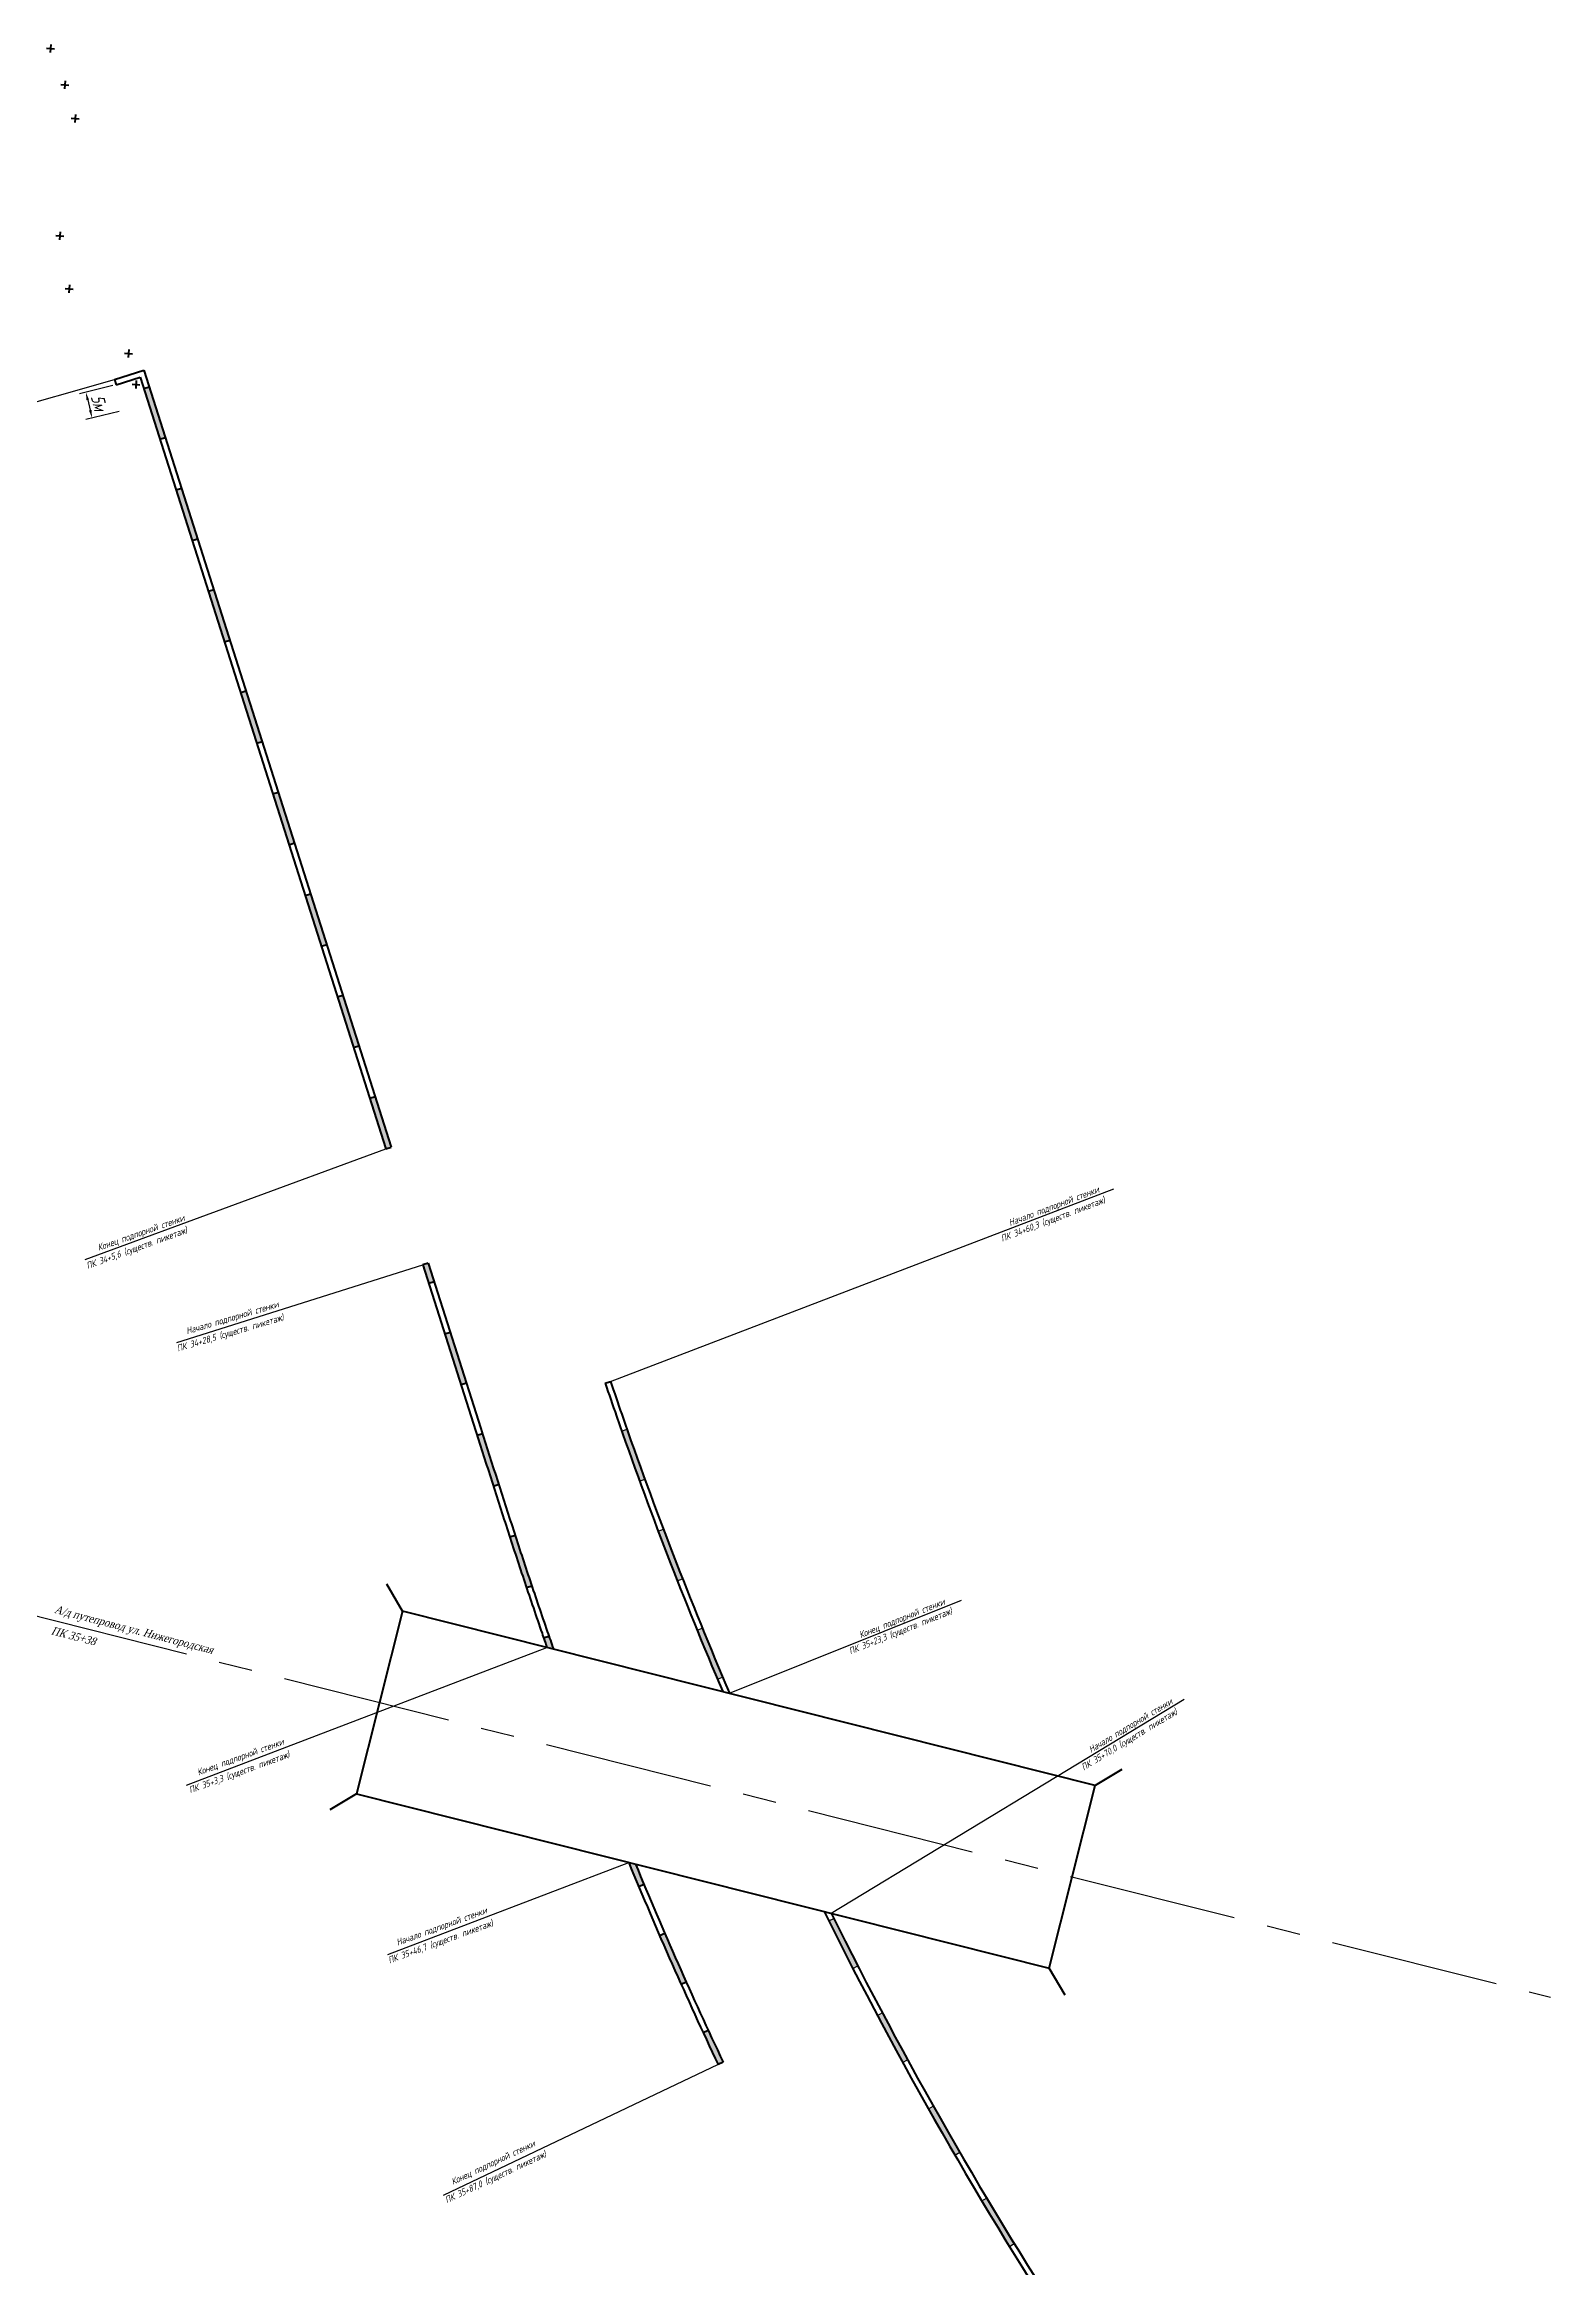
# Model space of a CAD drawing. Extents: x 12383 to 12899, y 7342 to 8067.
# Drawn here: x 12535.3 to 12818.5, y 7642.8 to 8060.7 of the extents above; entities that cross this region are included whole.
import ezdxf

# ---------------------------------------------------------------- set-up
doc = ezdxf.new("R2010")
doc.units = 0
doc.linetypes.add('ACAD_ISO04W100', pattern=[30, 24, -3, 0, -3])
doc.linetypes.add('CENTER', pattern=[50.8, 31.75, -6.35, 6.35, -6.35])
for name, color, linetype, lineweight in [('Искусственные сооруж. с прод.', 171, 'ACAD_ISO04W100', 30), ('Кресты', 1, 'Continuous', 40), ('откосы', 5, 'Continuous', 40), ('Подпорные стенки', 1, 'Continuous', 50), ('Проект Курское', 5, 'Continuous', 70)]:
    doc.layers.add(name, color=color, linetype=linetype, lineweight=lineweight)
for name, color, linetype in [('Ось трассы', 7, 'Continuous'), ('оформление', 7, 'Continuous'), ('Пикетаж', 7, 'Continuous')]:
    doc.layers.add(name, color=color, linetype=linetype)
doc.styles.get("Standard").update_dxf_attribs({"font": 'arial.ttf'})
doc.styles.add('СПДС_2.5', font='spds.shx', dxfattribs={"width": 0.9, "oblique": 15, "height": 2.5})
doc.dimstyles.new('ISO-25', dxfattribs={"dimtxt": 2.5, "dimasz": 2.5, "dimexe": 1.25, "dimexo": 0.625, "dimtad": 1, "dimtxsty": 'Standard', "dimcen": 2.5, "dimadec": 0, "dimazin": 0, "dimtfac": 1, "dimtmove": 0, "dimatfit": 3, "dimfxl": 1, "dimarcsym": 0})

# ---------------------------------------------------------------- blocks, each defined once
blk = doc.blocks.new('*D1')
at = {"layer": 'Defpoints', "color": 0, "transparency": 16777216}
for p in [(12548.76, 7996.73), (12544.23, 7990.49), (12549.94, 7991.87)]:
    blk.add_point(p, dxfattribs=at)
at = {"layer": 'откосы', "color": 0, "lineweight": -2, "transparency": 16777216}
for p, q in [((12548.15, 7996.58), (12541.84, 7995.05)), ((12549.33, 7991.73), (12543.02, 7990.19)), ((12543.41, 7993.89), (12543.88, 7991.94))]:
    blk.add_line(p, q, dxfattribs=at)
at = {"layer": 'откосы', "color": 0, "transparency": 16777216}
for points in [[(12543.65, 7993.95), (12543.17, 7993.83), (12543.05, 7995.35)], [(12544.12, 7992), (12543.64, 7991.89), (12544.23, 7990.49)]]:
    blk.add_solid(points, dxfattribs=at)
at = {"layer": 'откосы', "color": 0, "lineweight": 35, "transparency": 16777216, "insert": (12545.52, 7993.37), "char_height": 2.5, "attachment_point": 5, "rotation": 283.6539, "style": 'СПДС_2.5'}
blk.add_mtext('5м', dxfattribs=at)

msp = doc.modelspace()

# ---------------------------------------------------------------- hatches: boundary and pattern name
h = msp.add_hatch(color=30)
h.dxf.hatch_style = 1
h.paths.add_polyline_path([(12554.96, 7996.364), (12553.96, 7996.045), (12556.995, 7986.517), (12557.995, 7986.835)])
h.paths.add_polyline_path([(12563.064, 7967.46), (12564.064, 7967.778), (12561.03, 7977.307), (12560.029, 7976.988)])
h.paths.add_polyline_path([(12567.099, 7958.25), (12566.099, 7957.931), (12569.133, 7948.403), (12570.134, 7948.722)])
h.paths.add_polyline_path([(12575.203, 7929.346), (12576.203, 7929.665), (12573.169, 7939.193), (12572.168, 7938.874)])
h.paths.add_polyline_path([(12579.238, 7920.136), (12578.237, 7919.818), (12581.272, 7910.289), (12582.273, 7910.608)])
h.paths.add_polyline_path([(12585.307, 7901.079), (12584.307, 7900.761), (12587.341, 7891.232), (12588.342, 7891.551)])
h.paths.add_polyline_path([(12593.411, 7872.176), (12594.411, 7872.494), (12591.377, 7882.023), (12590.376, 7881.704)])
h.paths.add_polyline_path([(12599.48, 7853.119), (12600.481, 7853.437), (12597.446, 7862.966), (12596.446, 7862.647)])
h = msp.add_hatch(color=30)
h.dxf.hatch_style = 1
h.paths.add_polyline_path([(12611.583, 7818.578), (12610.582, 7818.26), (12613.617, 7808.731), (12614.618, 7809.05)])
h.paths.add_polyline_path([(12617.652, 7799.521), (12616.652, 7799.203, 0.0003499), (12619.377, 7790.663, 0.000121), (12619.693, 7789.676), (12620.693, 7789.995, -0.0001212), (12620.377, 7790.983, -0.0003499)])
h.paths.add_polyline_path([(12623.765, 7780.486), (12622.767, 7780.161, 0.0017573), (12625.599, 7771.576, 0.000261), (12625.904, 7770.665), (12626.899, 7770.998, -0.000261), (12626.595, 7771.908, -0.0017573)])
h.paths.add_polyline_path([(12630.124, 7761.542), (12629.132, 7761.198, 0.0005871), (12629.755, 7759.411), (12630.976, 7759.103, -0.0008023)])
h.paths.add_polyline_path([(12646.402, 7718.676), (12645.135, 7718.995, 0.0015234), (12647.018, 7714.458), (12647.987, 7714.864, -0.001282)])
h.paths.add_polyline_path([(12651.902, 7705.674), (12650.938, 7705.257, 0.003103), (12654.974, 7696.102), (12655.932, 7696.531, -0.003103)])
h.paths.add_polyline_path([(12660.073, 7687.443), (12659.12, 7687.002, 0.0020655), (12661.944, 7680.971), (12662.893, 7681.42, -0.0020655)])
h.paths.add_polyline_path([(12607.429, 7831.621), (12606.429, 7831.302), (12607.548, 7827.788), (12608.548, 7828.107)])
h = msp.add_hatch(color=30)
h.dxf.hatch_style = 1
h.paths.add_polyline_path([(12644.807, 7800.404), (12643.816, 7800.056, 0.0031458), (12647.184, 7790.637), (12648.171, 7790.996, -0.0031458)])
h = msp.add_hatch(color=30)
h.dxf.hatch_style = 1
h.paths.add_polyline_path([(12651.654, 7781.629), (12650.672, 7781.256, 0.0031448), (12654.275, 7771.928), (12655.252, 7772.312, -0.0031448)])
h = msp.add_hatch(color=30)
h.dxf.hatch_style = 1
h.paths.add_polyline_path([(12658.968, 7763.04), (12657.995, 7762.644, 0.0031463), (12661.834, 7753.404), (12662.801, 7753.813, -0.0031463)])
h = msp.add_hatch(color=30)
h.dxf.hatch_style = 1
h.paths.add_polyline_path([(12683.684, 7708.455), (12682.744, 7707.986, 0.0031463), (12687.269, 7699.062), (12688.202, 7699.543, -0.0031463)])
h = msp.add_hatch(color=30)
h.dxf.hatch_style = 1
h.paths.add_polyline_path([(12692.83, 7690.693), (12691.902, 7690.2, 0.0031453), (12696.648, 7681.396), (12697.569, 7681.9, -0.0031453)])
h = msp.add_hatch(color=30)
h.dxf.hatch_style = 1
h.paths.add_polyline_path([(12702.42, 7673.165), (12701.506, 7672.65, 0.0031448), (12706.471, 7663.969), (12707.379, 7664.496, -0.0031448)])
h = msp.add_hatch(color=30)
h.dxf.hatch_style = 1
h.paths.add_polyline_path([(12712.447, 7655.889), (12711.545, 7655.35, 0.0031463), (12716.729, 7646.793), (12717.624, 7647.343, -0.0031463)])

# ---------------------------------------------------------------- linework, layer by layer
at = {"color": 30, "linetype": 'CENTER'}
msp.add_line((12383.383, 7803.137), (12818.491, 7693.633), dxfattribs=at)
at = {"color": 30}
for points in [[(12643.816, 7800.056), (12644.807, 7800.404)], [(12647.184, 7790.637), (12648.171, 7790.996)], [(12650.672, 7781.256), (12651.654, 7781.629)], [(12654.275, 7771.928), (12655.252, 7772.312)], [(12657.995, 7762.644), (12658.968, 7763.04)], [(12661.834, 7753.404), (12662.801, 7753.813)], [(12682.744, 7707.986), (12683.684, 7708.455)], [(12687.269, 7699.062), (12688.202, 7699.543)], [(12691.902, 7690.2), (12692.83, 7690.693)], [(12696.648, 7681.396), (12697.569, 7681.9)], [(12701.506, 7672.65), (12702.42, 7673.165)], [(12706.471, 7663.969), (12707.379, 7664.496)], [(12711.545, 7655.35), (12712.447, 7655.889)], [(12716.729, 7646.793), (12717.624, 7647.343)]]:
    msp.add_lwpolyline(points, dxfattribs=at)
at = {"layer": 'Искусственные сооруж. с прод.', "color": 30, "linetype": 'ByBlock'}
msp.add_line((12661.944, 7680.971), (12610.253, 7656.398), dxfattribs=at)
at = {"layer": 'Кресты', "color": 30}
for points in [[(12535.635, 8060.02), (12537.131, 8059.905)], [(12536.441, 8060.71), (12536.325, 8059.215)], [(12538.358, 8053.173), (12539.853, 8053.057)], [(12539.164, 8053.863), (12539.048, 8052.367)], [(12540.281, 8046.872), (12541.776, 8046.757)], [(12541.086, 8047.562), (12540.971, 8046.067)], [(12537.391, 8024.805), (12538.886, 8024.689)], [(12538.196, 8025.495), (12538.081, 8023.999)], [(12539.966, 8015.547), (12539.85, 8014.051)], [(12539.16, 8014.857), (12540.656, 8014.741)], [(12550.33, 8002.653), (12551.826, 8002.537)], [(12551.136, 8003.343), (12551.02, 8001.847)], [(12551.738, 7996.869), (12553.234, 7996.753)], [(12552.544, 7997.559), (12552.428, 7996.063)]]:
    msp.add_lwpolyline(points, dxfattribs=at)
at = {"layer": 'Ось трассы', "color": 30, "lineweight": 40, "flags": 128}
for points in [[(12548.452, 7997.736), (12553.964, 7999.492)], [(12553.964, 7999.492), (12600.481, 7853.437)], [(12548.452, 7997.736), (12548.76, 7996.732)], [(12548.76, 7996.732), (12553.282, 7998.172)], [(12553.282, 7998.172), (12599.48, 7853.119)], [(12553.96, 7996.045), (12554.96, 7996.364)], [(12556.995, 7986.517), (12557.995, 7986.835)], [(12560.029, 7976.988), (12561.03, 7977.307)], [(12563.064, 7967.46), (12564.064, 7967.778)], [(12566.099, 7957.931), (12567.099, 7958.25)], [(12569.133, 7948.403), (12570.134, 7948.722)], [(12572.168, 7938.874), (12573.169, 7939.193)], [(12575.203, 7929.346), (12576.203, 7929.665)], [(12578.237, 7919.818), (12579.238, 7920.136)], [(12581.272, 7910.289), (12582.273, 7910.608)], [(12584.307, 7900.761), (12585.307, 7901.079)], [(12587.341, 7891.232), (12588.342, 7891.551)], [(12590.376, 7881.704), (12591.377, 7882.023)], [(12593.411, 7872.176), (12594.411, 7872.494)], [(12596.446, 7862.647), (12597.446, 7862.966)], [(12599.48, 7853.119), (12600.481, 7853.437)], [(12607.429, 7831.621), (12606.429, 7831.302)], [(12608.548, 7828.107), (12607.548, 7827.788)], [(12611.583, 7818.578), (12610.582, 7818.26)], [(12614.618, 7809.05), (12613.617, 7808.731)], [(12617.652, 7799.521), (12616.652, 7799.203)], [(12620.693, 7789.995), (12619.693, 7789.676)], [(12622.767, 7780.161), (12623.765, 7780.486)], [(12625.904, 7770.665), (12626.899, 7770.998)], [(12629.132, 7761.198), (12630.124, 7761.542)], [(12647.018, 7714.458), (12647.987, 7714.864)], [(12650.938, 7705.257), (12651.902, 7705.674)], [(12654.974, 7696.102), (12655.932, 7696.531)], [(12659.12, 7687.002), (12660.073, 7687.443)], [(12662.893, 7681.42), (12661.944, 7680.971)]]:
    msp.add_lwpolyline(points, dxfattribs=at)
for points in [[(12606.429, 7831.302), (12616.335, 7800.197, 0.0003906), (12619.377, 7790.663, 0.0011719), (12622.455, 7781.119, 0.0019531), (12625.599, 7771.576, 0.0027344), (12628.838, 7762.045, 0.0008652), (12629.755, 7759.411)], [(12607.429, 7831.621), (12617.336, 7800.516, 0.0003906), (12620.377, 7790.983, 0.0011719), (12623.454, 7781.443, 0.0019531), (12626.595, 7771.908, 0.0027344), (12629.83, 7762.388, 0.0010804), (12630.976, 7759.103)], [(12645.135, 7718.995, 0.0128963), (12661.944, 7680.971)], [(12646.402, 7718.676, 0.0126549), (12662.893, 7681.42)]]:
    msp.add_lwpolyline(points, format="xyb", dxfattribs=at)
at = {"layer": 'Пикетаж', "color": 30, "lineweight": 40, "flags": 128}
msp.add_lwpolyline([(12640.718, 7809.064), (12641.713, 7809.4)], dxfattribs=at)
for points in [[(12640.718, 7809.064, 0.0017949), (12642.83, 7802.887, 0.0174643), (12662.816, 7751.09)], [(12641.713, 7809.4, 0.0017949), (12643.822, 7803.23, 0.0177156), (12664.096, 7750.768)], [(12681.866, 7709.751, 0.0296615), (12728.672, 7627.956, 0.0027344), (12734.161, 7619.664, 0.0019531), (12739.737, 7611.41, 0.0011719), (12745.374, 7603.178, 0.0003906), (12751.045, 7594.952), (12771.345, 7565.537)], [(12683.206, 7709.413, 0.0293787), (12729.551, 7628.53, 0.0027344), (12735.034, 7620.248, 0.0019531), (12740.605, 7612.001, 0.0011719), (12746.239, 7603.774, 0.0003906), (12751.909, 7595.548), (12772.209, 7566.133)]]:
    msp.add_lwpolyline(points, format="xyb", dxfattribs=at)
at = {"layer": 'Подпорные стенки', "color": 30, "lineweight": 30}
for p, q in [((12516.923, 7988.746), (12548.452, 7997.736)), ((12542.91, 7832.291), (12599.48, 7853.119)), ((12641.713, 7809.4), (12736.351, 7845.583)), ((12560.165, 7816.737), (12606.429, 7831.302)), ((12664.096, 7750.768), (12707.698, 7768.281)), ((12561.953, 7733.522), (12629.755, 7759.411)), ((12683.206, 7709.413), (12749.594, 7749.676)), ((12599.824, 7701.694), (12645.135, 7718.995))]:
    msp.add_line(p, q, dxfattribs=at)
at = {"layer": 'Проект Курское', "color": 30, "lineweight": 80}
for p, q in [((12602.61, 7766.242), (12599.622, 7771.272)), ((12737.896, 7736.473), (12732.883, 7733.456)), ((12593.96, 7731.874), (12588.947, 7728.857)), ((12727.222, 7694.058), (12724.234, 7699.088))]:
    msp.add_line(p, q, dxfattribs=at)
msp.add_lwpolyline([(12602.61, 7766.242), (12593.96, 7731.874), (12724.234, 7699.088), (12732.883, 7733.456)], close=True, dxfattribs=at)

# ---------------------------------------------------------------- texts
at = {"layer": 'Искусственные сооруж. с прод.', "color": 30, "style": 'СПДС_2.5', "oblique": 15, "width": 0.9}
for s, rotation, p in [('Начало подпорной стенки', 20.75873, (12716.862, 7838.601, 10)), ('Конец подпорной стенки', 19.33978, (12545.493, 7833.935, 10)), ('ПК 34+60,3 (существ. пикетаж)', 20.75873, (12715.375, 7835.637, 10)), ('ПК 34+5,6 (существ. пикетаж)', 19.95668, (12543.376, 7830.499, 10)), ('Начало подпорной стенки', 16.53426, (12562.103, 7818.243, 10)), ('ПК 34+28,5 (существ. пикетаж)', 16.53426, (12560.373, 7814.987, 10)), ('ПК 35+23,3 (существ. пикетаж)', 21.77576, (12686.823, 7758.057, 10)), ('Конец подпорной стенки', 21.77576, (12688.735, 7761.119, 10)), ('Начало подпорной стенки', 31.12884, (12732.081, 7739.548, 10)), ('ПК 35+70,0 (существ. пикетаж)', 31.12884, (12730.692, 7736.216, 10)), ('Конец подпорной стенки', 19.95668, (12564.22, 7735.302, 10)), ('ПК 35+3,3 (существ. пикетаж)', 19.95668, (12562.687, 7731.948, 10)), ('ПК 35+46,7 (существ. пикетаж)', 19.95668, (12600.135, 7699.959, 10)), ('Начало подпорной стенки', 19.95668, (12601.668, 7703.312, 10)), ('Конец подпорной стенки', 25.28594, (12612.102, 7658.347, 4)), ('ПК 35+87,0 (существ. пикетаж)', 25.05543, (12610.909, 7654.89))]:
    msp.add_text(s, height=1.25, rotation=rotation, dxfattribs=at).set_placement(p)
at = {"layer": 'оформление', "color": 30, "lineweight": 50, "char_height": 1.5, "attachment_point": 1, "rotation": 345.40252, "style": 'СПДС_2.5'}
for s, width, insert in [('{\\fTimes New Roman|b0|i0|c204|p18;А/д путепровод ул. Нижегородская }', 55.98367, (12537.411, 7767.363)), ('{\\fTimes New Roman|b0|i0|c204|p18;ПК 35+38}', 54.05066, (12536.791, 7763.352))]:
    msp.add_mtext_dynamic_manual_height_columns(s, width=width, gutter_width=12.5, heights=[0], dxfattribs=dict(at, insert=insert))

# ---------------------------------------------------------------- dimensions: what is measured, and where the dimension line sits
at = {"layer": 'откосы', "color": 30, "lineweight": 35}
dim = msp.add_aligned_dim(p1=(12548.76, 7996.732), p2=(12549.94, 7991.873), distance=-5.871, text='5м', dimstyle='ISO-25', override={"dimtxt": 1.25, "dimasz": 1.5, "dimtxsty": 'СПДС_2.5'}, dxfattribs=at)
dim.commit()
dim.dimension.update_dxf_attribs({"geometry": '*D1', "text_midpoint": (12545.517, 7993.372)})

doc.saveas('drawing.dxf')
